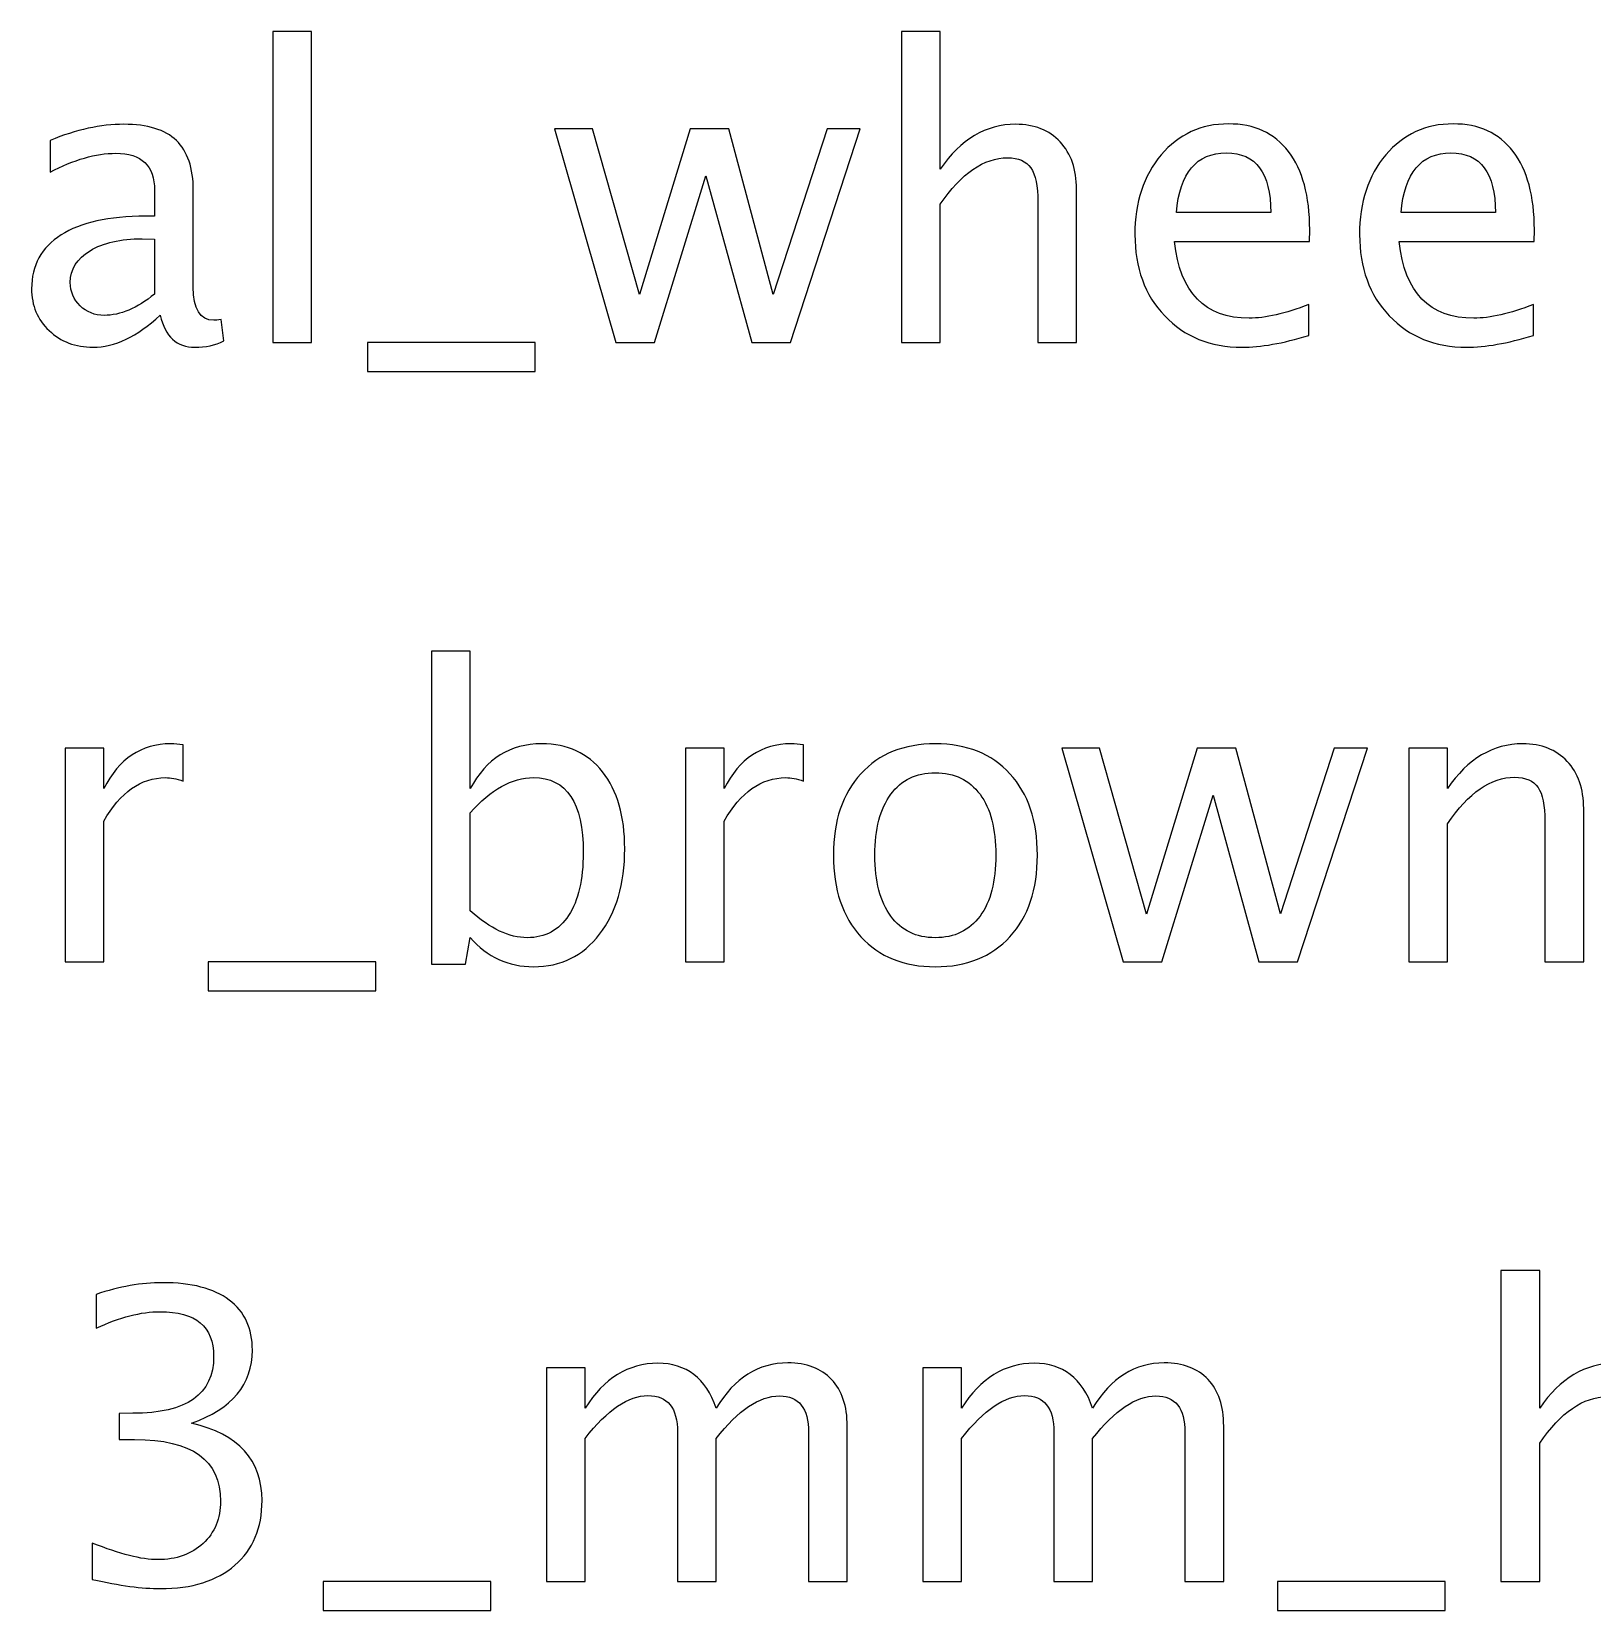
# Model space of a CAD drawing. Header units: centimetres. Extents: x -26.9 to 37.3, y -43.5 to 43.3.
# Drawn here: x -16.828 to -11.912, y 33.176 to 38.15 of the extents above; entities that cross this region are included whole.
import ezdxf

# ---------------------------------------------------------------- set-up
doc = ezdxf.new("R2010")
doc.units = ezdxf.units.CM
doc.header["$MEASUREMENT"] = 0
doc.layers.add('Layer 1', color=7, linetype='Continuous')

msp = doc.modelspace()

# ---------------------------------------------------------------- linework, layer by layer
at = {"layer": 'Layer 1'}
for points, knots in [([(-16.06839, 37.17044), (-16.06839, 37.17044), (-16.06839, 38.14961), (-16.06839, 38.14961), (-16.06839, 38.14961), (-16.06839, 38.14961), (-15.94647, 38.14961), (-15.94647, 38.14961), (-15.94647, 38.14961), (-15.94647, 38.14961), (-15.94647, 37.17044), (-15.94647, 37.17044), (-15.94647, 37.17044), (-15.94647, 37.17044), (-16.06839, 37.17044), (-16.06839, 37.17044)], [0, 0, 0, 0, 0.2, 0.2, 0.2, 0.2, 0.4, 0.4, 0.4, 0.4, 0.6, 0.6, 0.6, 0.6, 1, 1, 1, 1]), ([(-14.08782, 37.17044), (-14.08782, 37.17044), (-14.08782, 38.14961), (-14.08782, 38.14961), (-14.08782, 38.14961), (-14.08782, 38.14961), (-13.9659, 38.14961), (-13.9659, 38.14961), (-13.9659, 38.14961), (-13.9659, 38.14961), (-13.9659, 37.71633), (-13.9659, 37.71633), (-13.9659, 37.71633), (-13.90134, 37.81052), (-13.82218, 37.85751), (-13.72862, 37.85751), (-13.72862, 37.85751), (-13.66978, 37.85751), (-13.623, 37.8391), (-13.5885, 37.80205), (-13.5885, 37.80205), (-13.554, 37.76522), (-13.53664, 37.71548), (-13.53664, 37.65325), (-13.53664, 37.65325), (-13.53664, 37.65325), (-13.53664, 37.17044), (-13.53664, 37.17044), (-13.53664, 37.17044), (-13.53664, 37.17044), (-13.65856, 37.17044), (-13.65856, 37.17044), (-13.65856, 37.17044), (-13.65856, 37.17044), (-13.65856, 37.61346), (-13.65856, 37.61346), (-13.65856, 37.61346), (-13.65856, 37.66341), (-13.66597, 37.69897), (-13.68057, 37.72014), (-13.68057, 37.72014), (-13.69539, 37.74152), (-13.71973, 37.7521), (-13.75381, 37.7521), (-13.75381, 37.7521), (-13.82874, 37.7521), (-13.89944, 37.70321), (-13.9659, 37.60542), (-13.9659, 37.60542), (-13.9659, 37.60542), (-13.9659, 37.17044), (-13.9659, 37.17044), (-13.9659, 37.17044), (-13.9659, 37.17044), (-14.08782, 37.17044), (-14.08782, 37.17044)], [0, 0, 0, 0, 0.0666667, 0.0666667, 0.0666667, 0.0666667, 0.1333333, 0.1333333, 0.1333333, 0.1333333, 0.2, 0.2, 0.2, 0.2, 0.2666667, 0.2666667, 0.2666667, 0.2666667, 0.3333333, 0.3333333, 0.3333333, 0.3333333, 0.4, 0.4, 0.4, 0.4, 0.4666667, 0.4666667, 0.4666667, 0.4666667, 0.5333333, 0.5333333, 0.5333333, 0.5333333, 0.6, 0.6, 0.6, 0.6, 0.6666667, 0.6666667, 0.6666667, 0.6666667, 0.7333333, 0.7333333, 0.7333333, 0.7333333, 0.8, 0.8, 0.8, 0.8, 0.8666667, 0.8666667, 0.8666667, 0.8666667, 1, 1, 1, 1]), ([(-16.42272, 37.25617), (-16.49595, 37.18886), (-16.56644, 37.1552), (-16.63417, 37.1552), (-16.63417, 37.1552), (-16.68984, 37.1552), (-16.7362, 37.17256), (-16.77281, 37.20748), (-16.77281, 37.20748), (-16.80964, 37.24241), (-16.82806, 37.28643), (-16.82806, 37.33956), (-16.82806, 37.33956), (-16.82806, 37.41301), (-16.79716, 37.46953), (-16.73535, 37.5089), (-16.73535, 37.5089), (-16.67354, 37.54827), (-16.58485, 37.56795), (-16.46928, 37.56795), (-16.46928, 37.56795), (-16.46928, 37.56795), (-16.44071, 37.56795), (-16.44071, 37.56795), (-16.44071, 37.56795), (-16.44071, 37.56795), (-16.44071, 37.64902), (-16.44071, 37.64902), (-16.44071, 37.64902), (-16.44071, 37.72712), (-16.48135, 37.76607), (-16.56284, 37.76607), (-16.56284, 37.76607), (-16.62592, 37.76607), (-16.69492, 37.74617), (-16.76964, 37.70638), (-16.76964, 37.70638), (-16.76964, 37.70638), (-16.76964, 37.80671), (-16.76964, 37.80671), (-16.76964, 37.80671), (-16.68751, 37.84058), (-16.61004, 37.85751), (-16.53744, 37.85751), (-16.53744, 37.85751), (-16.46272, 37.85751), (-16.40748, 37.84058), (-16.37213, 37.8065), (-16.37213, 37.8065), (-16.33657, 37.77242), (-16.31879, 37.71993), (-16.31879, 37.64902), (-16.31879, 37.64902), (-16.31879, 37.64902), (-16.31879, 37.34485), (-16.31879, 37.34485), (-16.31879, 37.34485), (-16.31879, 37.27522), (-16.29741, 37.24029), (-16.25444, 37.24029), (-16.25444, 37.24029), (-16.24915, 37.24029), (-16.24132, 37.24114), (-16.23095, 37.24283), (-16.23095, 37.24283), (-16.23095, 37.24283), (-16.22227, 37.1751), (-16.22227, 37.1751), (-16.22227, 37.1751), (-16.25, 37.16176), (-16.28048, 37.1552), (-16.31392, 37.1552), (-16.31392, 37.1552), (-16.37086, 37.1552), (-16.40705, 37.18886), (-16.42272, 37.25617)], [0, 0, 0, 0, 0.05, 0.05, 0.05, 0.05, 0.1, 0.1, 0.1, 0.1, 0.15, 0.15, 0.15, 0.15, 0.2, 0.2, 0.2, 0.2, 0.25, 0.25, 0.25, 0.25, 0.3, 0.3, 0.3, 0.3, 0.35, 0.35, 0.35, 0.35, 0.4, 0.4, 0.4, 0.4, 0.45, 0.45, 0.45, 0.45, 0.5, 0.5, 0.5, 0.5, 0.55, 0.55, 0.55, 0.55, 0.6, 0.6, 0.6, 0.6, 0.65, 0.65, 0.65, 0.65, 0.7, 0.7, 0.7, 0.7, 0.75, 0.75, 0.75, 0.75, 0.8, 0.8, 0.8, 0.8, 0.85, 0.85, 0.85, 0.85, 0.9, 0.9, 0.9, 0.9, 1, 1, 1, 1]), ([(-12.80554, 37.19203), (-12.88745, 37.16748), (-12.95752, 37.1552), (-13.01594, 37.1552), (-13.01594, 37.1552), (-13.11563, 37.1552), (-13.1967, 37.18822), (-13.25914, 37.25405), (-13.25914, 37.25405), (-13.32158, 37.31988), (-13.35291, 37.40518), (-13.35291, 37.51017), (-13.35291, 37.51017), (-13.35291, 37.61198), (-13.32539, 37.69559), (-13.27015, 37.76099), (-13.27015, 37.76099), (-13.2149, 37.82618), (-13.14421, 37.85878), (-13.05806, 37.85878), (-13.05806, 37.85878), (-12.97657, 37.85878), (-12.91349, 37.82978), (-12.86904, 37.77179), (-12.86904, 37.77179), (-12.82459, 37.71379), (-12.80236, 37.63166), (-12.80236, 37.52519), (-12.80236, 37.52519), (-12.80236, 37.52519), (-12.803, 37.48794), (-12.803, 37.48794), (-12.803, 37.48794), (-12.803, 37.48794), (-13.22845, 37.48794), (-13.22845, 37.48794), (-13.22845, 37.48794), (-13.21067, 37.32707), (-13.13214, 37.24664), (-12.99308, 37.24664), (-12.99308, 37.24664), (-12.94206, 37.24664), (-12.87962, 37.26103), (-12.80554, 37.28982), (-12.80554, 37.28982), (-12.80554, 37.28982), (-12.80554, 37.19203), (-12.80554, 37.19203)], [0, 0, 0, 0, 0.0769231, 0.0769231, 0.0769231, 0.0769231, 0.1538462, 0.1538462, 0.1538462, 0.1538462, 0.2307692, 0.2307692, 0.2307692, 0.2307692, 0.3076923, 0.3076923, 0.3076923, 0.3076923, 0.3846154, 0.3846154, 0.3846154, 0.3846154, 0.4615385, 0.4615385, 0.4615385, 0.4615385, 0.5384615, 0.5384615, 0.5384615, 0.5384615, 0.6153846, 0.6153846, 0.6153846, 0.6153846, 0.6923077, 0.6923077, 0.6923077, 0.6923077, 0.7692308, 0.7692308, 0.7692308, 0.7692308, 0.8461538, 0.8461538, 0.8461538, 0.8461538, 1, 1, 1, 1]), ([(-12.09794, 37.19203), (-12.17985, 37.16748), (-12.24992, 37.1552), (-12.30834, 37.1552), (-12.30834, 37.1552), (-12.40803, 37.1552), (-12.4891, 37.18822), (-12.55154, 37.25405), (-12.55154, 37.25405), (-12.61398, 37.31988), (-12.64531, 37.40518), (-12.64531, 37.51017), (-12.64531, 37.51017), (-12.64531, 37.61198), (-12.61779, 37.69559), (-12.56255, 37.76099), (-12.56255, 37.76099), (-12.5073, 37.82618), (-12.43661, 37.85878), (-12.35046, 37.85878), (-12.35046, 37.85878), (-12.26897, 37.85878), (-12.20589, 37.82978), (-12.16144, 37.77179), (-12.16144, 37.77179), (-12.11699, 37.71379), (-12.09476, 37.63166), (-12.09476, 37.52519), (-12.09476, 37.52519), (-12.09476, 37.52519), (-12.0954, 37.48794), (-12.0954, 37.48794), (-12.0954, 37.48794), (-12.0954, 37.48794), (-12.52085, 37.48794), (-12.52085, 37.48794), (-12.52085, 37.48794), (-12.50307, 37.32707), (-12.42454, 37.24664), (-12.28548, 37.24664), (-12.28548, 37.24664), (-12.23446, 37.24664), (-12.17202, 37.26103), (-12.09794, 37.28982), (-12.09794, 37.28982), (-12.09794, 37.28982), (-12.09794, 37.19203), (-12.09794, 37.19203)], [0, 0, 0, 0, 0.0769231, 0.0769231, 0.0769231, 0.0769231, 0.1538462, 0.1538462, 0.1538462, 0.1538462, 0.2307692, 0.2307692, 0.2307692, 0.2307692, 0.3076923, 0.3076923, 0.3076923, 0.3076923, 0.3846154, 0.3846154, 0.3846154, 0.3846154, 0.4615385, 0.4615385, 0.4615385, 0.4615385, 0.5384615, 0.5384615, 0.5384615, 0.5384615, 0.6153846, 0.6153846, 0.6153846, 0.6153846, 0.6923077, 0.6923077, 0.6923077, 0.6923077, 0.7692308, 0.7692308, 0.7692308, 0.7692308, 0.8461538, 0.8461538, 0.8461538, 0.8461538, 1, 1, 1, 1]), ([(-14.98762, 37.17044), (-14.98762, 37.17044), (-15.18066, 37.84354), (-15.18066, 37.84354), (-15.18066, 37.84354), (-15.18066, 37.84354), (-15.0617, 37.84354), (-15.0617, 37.84354), (-15.0617, 37.84354), (-15.0617, 37.84354), (-14.91375, 37.32094), (-14.91375, 37.32094), (-14.91375, 37.32094), (-14.91375, 37.32094), (-14.75415, 37.84354), (-14.75415, 37.84354), (-14.75415, 37.84354), (-14.75415, 37.84354), (-14.63223, 37.84354), (-14.63223, 37.84354), (-14.63223, 37.84354), (-14.63223, 37.84354), (-14.4919, 37.32178), (-14.4919, 37.32178), (-14.4919, 37.32178), (-14.4919, 37.32178), (-14.32214, 37.84354), (-14.32214, 37.84354), (-14.32214, 37.84354), (-14.32214, 37.84354), (-14.218, 37.84354), (-14.218, 37.84354), (-14.218, 37.84354), (-14.218, 37.84354), (-14.43771, 37.17044), (-14.43771, 37.17044), (-14.43771, 37.17044), (-14.43771, 37.17044), (-14.55963, 37.17044), (-14.55963, 37.17044), (-14.55963, 37.17044), (-14.55963, 37.17044), (-14.70399, 37.69537), (-14.70399, 37.69537), (-14.70399, 37.69537), (-14.70399, 37.69537), (-14.8657, 37.17044), (-14.8657, 37.17044), (-14.8657, 37.17044), (-14.8657, 37.17044), (-14.98762, 37.17044), (-14.98762, 37.17044)], [0, 0, 0, 0, 0.0714286, 0.0714286, 0.0714286, 0.0714286, 0.1428571, 0.1428571, 0.1428571, 0.1428571, 0.2142857, 0.2142857, 0.2142857, 0.2142857, 0.2857143, 0.2857143, 0.2857143, 0.2857143, 0.3571429, 0.3571429, 0.3571429, 0.3571429, 0.4285714, 0.4285714, 0.4285714, 0.4285714, 0.5, 0.5, 0.5, 0.5, 0.5714286, 0.5714286, 0.5714286, 0.5714286, 0.6428571, 0.6428571, 0.6428571, 0.6428571, 0.7142857, 0.7142857, 0.7142857, 0.7142857, 0.7857143, 0.7857143, 0.7857143, 0.7857143, 0.8571429, 0.8571429, 0.8571429, 0.8571429, 1, 1, 1, 1]), ([(-13.2221, 37.57938), (-13.2221, 37.57938), (-12.92492, 37.57938), (-12.92492, 37.57938), (-12.92492, 37.57938), (-12.92492, 37.70469), (-12.9717, 37.76734), (-13.06504, 37.76734), (-13.06504, 37.76734), (-13.15902, 37.76734), (-13.2113, 37.70469), (-13.2221, 37.57938)], [0, 0, 0, 0, 0.25, 0.25, 0.25, 0.25, 0.5, 0.5, 0.5, 0.5, 1, 1, 1, 1]), ([(-12.5145, 37.57938), (-12.5145, 37.57938), (-12.21732, 37.57938), (-12.21732, 37.57938), (-12.21732, 37.57938), (-12.21732, 37.70469), (-12.2641, 37.76734), (-12.35744, 37.76734), (-12.35744, 37.76734), (-12.45142, 37.76734), (-12.5037, 37.70469), (-12.5145, 37.57938)], [0, 0, 0, 0, 0.25, 0.25, 0.25, 0.25, 0.5, 0.5, 0.5, 0.5, 1, 1, 1, 1]), ([(-16.44071, 37.32263), (-16.44071, 37.32263), (-16.44071, 37.49556), (-16.44071, 37.49556), (-16.44071, 37.49556), (-16.44071, 37.49556), (-16.47987, 37.49683), (-16.47987, 37.49683), (-16.47987, 37.49683), (-16.5476, 37.49683), (-16.60221, 37.48434), (-16.64391, 37.45937), (-16.64391, 37.45937), (-16.6854, 37.43418), (-16.70614, 37.40095), (-16.70614, 37.35946), (-16.70614, 37.35946), (-16.70614, 37.33046), (-16.69577, 37.30591), (-16.67524, 37.2858), (-16.67524, 37.2858), (-16.65449, 37.26569), (-16.6293, 37.25553), (-16.59946, 37.25553), (-16.59946, 37.25553), (-16.54866, 37.25553), (-16.49574, 37.27797), (-16.44071, 37.32263)], [0, 0, 0, 0, 0.125, 0.125, 0.125, 0.125, 0.25, 0.25, 0.25, 0.25, 0.375, 0.375, 0.375, 0.375, 0.5, 0.5, 0.5, 0.5, 0.625, 0.625, 0.625, 0.625, 0.75, 0.75, 0.75, 0.75, 1, 1, 1, 1]), ([(-15.76994, 37.079), (-15.76994, 37.079), (-15.76994, 37.17044), (-15.76994, 37.17044), (-15.76994, 37.17044), (-15.76994, 37.17044), (-15.24162, 37.17044), (-15.24162, 37.17044), (-15.24162, 37.17044), (-15.24162, 37.17044), (-15.24162, 37.079), (-15.24162, 37.079), (-15.24162, 37.079), (-15.24162, 37.079), (-15.76994, 37.079), (-15.76994, 37.079)], [0, 0, 0, 0, 0.2, 0.2, 0.2, 0.2, 0.4, 0.4, 0.4, 0.4, 0.6, 0.6, 0.6, 0.6, 1, 1, 1, 1]), ([(-15.56812, 35.21125), (-15.56812, 35.21125), (-15.56812, 36.19804), (-15.56812, 36.19804), (-15.56812, 36.19804), (-15.56812, 36.19804), (-15.4462, 36.19804), (-15.4462, 36.19804), (-15.4462, 36.19804), (-15.4462, 36.19804), (-15.4462, 35.76476), (-15.4462, 35.76476), (-15.4462, 35.76476), (-15.39625, 35.85895), (-15.3211, 35.90594), (-15.22099, 35.90594), (-15.22099, 35.90594), (-15.13992, 35.90594), (-15.07621, 35.87652), (-15.02964, 35.81746), (-15.02964, 35.81746), (-14.98307, 35.75841), (-14.95979, 35.67776), (-14.95979, 35.57553), (-14.95979, 35.57553), (-14.95979, 35.46419), (-14.98625, 35.37423), (-15.03895, 35.30608), (-15.03895, 35.30608), (-15.09166, 35.23771), (-15.16108, 35.20363), (-15.24702, 35.20363), (-15.24702, 35.20363), (-15.32682, 35.20363), (-15.39328, 35.23411), (-15.4462, 35.29528), (-15.4462, 35.29528), (-15.4462, 35.29528), (-15.46102, 35.21125), (-15.46102, 35.21125), (-15.46102, 35.21125), (-15.46102, 35.21125), (-15.56812, 35.21125), (-15.56812, 35.21125)], [0, 0, 0, 0, 0.0833333, 0.0833333, 0.0833333, 0.0833333, 0.1666667, 0.1666667, 0.1666667, 0.1666667, 0.25, 0.25, 0.25, 0.25, 0.3333333, 0.3333333, 0.3333333, 0.3333333, 0.4166667, 0.4166667, 0.4166667, 0.4166667, 0.5, 0.5, 0.5, 0.5, 0.5833333, 0.5833333, 0.5833333, 0.5833333, 0.6666667, 0.6666667, 0.6666667, 0.6666667, 0.75, 0.75, 0.75, 0.75, 0.8333333, 0.8333333, 0.8333333, 0.8333333, 1, 1, 1, 1]), ([(-16.72276, 35.21887), (-16.72276, 35.21887), (-16.72276, 35.89197), (-16.72276, 35.89197), (-16.72276, 35.89197), (-16.72276, 35.89197), (-16.60084, 35.89197), (-16.60084, 35.89197), (-16.60084, 35.89197), (-16.60084, 35.89197), (-16.60084, 35.76476), (-16.60084, 35.76476), (-16.60084, 35.76476), (-16.55237, 35.85895), (-16.48209, 35.90594), (-16.38981, 35.90594), (-16.38981, 35.90594), (-16.37732, 35.90594), (-16.3642, 35.90488), (-16.35065, 35.90277), (-16.35065, 35.90277), (-16.35065, 35.90277), (-16.35065, 35.78868), (-16.35065, 35.78868), (-16.35065, 35.78868), (-16.37182, 35.79566), (-16.39044, 35.79926), (-16.40653, 35.79926), (-16.40653, 35.79926), (-16.484, 35.79926), (-16.54877, 35.75354), (-16.60084, 35.66189), (-16.60084, 35.66189), (-16.60084, 35.66189), (-16.60084, 35.21887), (-16.60084, 35.21887), (-16.60084, 35.21887), (-16.60084, 35.21887), (-16.72276, 35.21887), (-16.72276, 35.21887)], [0, 0, 0, 0, 0.0909091, 0.0909091, 0.0909091, 0.0909091, 0.1818182, 0.1818182, 0.1818182, 0.1818182, 0.2727273, 0.2727273, 0.2727273, 0.2727273, 0.3636364, 0.3636364, 0.3636364, 0.3636364, 0.4545455, 0.4545455, 0.4545455, 0.4545455, 0.5454545, 0.5454545, 0.5454545, 0.5454545, 0.6363636, 0.6363636, 0.6363636, 0.6363636, 0.7272727, 0.7272727, 0.7272727, 0.7272727, 0.8181818, 0.8181818, 0.8181818, 0.8181818, 1, 1, 1, 1]), ([(-14.76887, 35.21887), (-14.76887, 35.21887), (-14.76887, 35.89197), (-14.76887, 35.89197), (-14.76887, 35.89197), (-14.76887, 35.89197), (-14.64695, 35.89197), (-14.64695, 35.89197), (-14.64695, 35.89197), (-14.64695, 35.89197), (-14.64695, 35.76476), (-14.64695, 35.76476), (-14.64695, 35.76476), (-14.59848, 35.85895), (-14.5282, 35.90594), (-14.43592, 35.90594), (-14.43592, 35.90594), (-14.42343, 35.90594), (-14.41031, 35.90488), (-14.39676, 35.90277), (-14.39676, 35.90277), (-14.39676, 35.90277), (-14.39676, 35.78868), (-14.39676, 35.78868), (-14.39676, 35.78868), (-14.41793, 35.79566), (-14.43655, 35.79926), (-14.45264, 35.79926), (-14.45264, 35.79926), (-14.53011, 35.79926), (-14.59488, 35.75354), (-14.64695, 35.66189), (-14.64695, 35.66189), (-14.64695, 35.66189), (-14.64695, 35.21887), (-14.64695, 35.21887), (-14.64695, 35.21887), (-14.64695, 35.21887), (-14.76887, 35.21887), (-14.76887, 35.21887)], [0, 0, 0, 0, 0.0909091, 0.0909091, 0.0909091, 0.0909091, 0.1818182, 0.1818182, 0.1818182, 0.1818182, 0.2727273, 0.2727273, 0.2727273, 0.2727273, 0.3636364, 0.3636364, 0.3636364, 0.3636364, 0.4545455, 0.4545455, 0.4545455, 0.4545455, 0.5454545, 0.5454545, 0.5454545, 0.5454545, 0.6363636, 0.6363636, 0.6363636, 0.6363636, 0.7272727, 0.7272727, 0.7272727, 0.7272727, 0.8181818, 0.8181818, 0.8181818, 0.8181818, 1, 1, 1, 1]), ([(-13.98126, 35.20363), (-14.08011, 35.20363), (-14.15842, 35.23517), (-14.216, 35.29825), (-14.216, 35.29825), (-14.27378, 35.36132), (-14.30257, 35.44705), (-14.30257, 35.55521), (-14.30257, 35.55521), (-14.30257, 35.66316), (-14.27378, 35.74867), (-14.216, 35.81154), (-14.216, 35.81154), (-14.15842, 35.8744), (-14.08011, 35.90594), (-13.98126, 35.90594), (-13.98126, 35.90594), (-13.88241, 35.90594), (-13.80409, 35.8744), (-13.74652, 35.81154), (-13.74652, 35.81154), (-13.68874, 35.74867), (-13.65995, 35.66316), (-13.65995, 35.55521), (-13.65995, 35.55521), (-13.65995, 35.44705), (-13.68874, 35.36132), (-13.74652, 35.29825), (-13.74652, 35.29825), (-13.80409, 35.23517), (-13.88241, 35.20363), (-13.98126, 35.20363)], [0, 0, 0, 0, 0.1111111, 0.1111111, 0.1111111, 0.1111111, 0.2222222, 0.2222222, 0.2222222, 0.2222222, 0.3333333, 0.3333333, 0.3333333, 0.3333333, 0.4444444, 0.4444444, 0.4444444, 0.4444444, 0.5555556, 0.5555556, 0.5555556, 0.5555556, 0.6666667, 0.6666667, 0.6666667, 0.6666667, 0.7777778, 0.7777778, 0.7777778, 0.7777778, 1, 1, 1, 1]), ([(-13.39029, 35.21887), (-13.39029, 35.21887), (-13.58333, 35.89197), (-13.58333, 35.89197), (-13.58333, 35.89197), (-13.58333, 35.89197), (-13.46437, 35.89197), (-13.46437, 35.89197), (-13.46437, 35.89197), (-13.46437, 35.89197), (-13.31642, 35.36937), (-13.31642, 35.36937), (-13.31642, 35.36937), (-13.31642, 35.36937), (-13.15682, 35.89197), (-13.15682, 35.89197), (-13.15682, 35.89197), (-13.15682, 35.89197), (-13.0349, 35.89197), (-13.0349, 35.89197), (-13.0349, 35.89197), (-13.0349, 35.89197), (-12.89457, 35.37021), (-12.89457, 35.37021), (-12.89457, 35.37021), (-12.89457, 35.37021), (-12.72481, 35.89197), (-12.72481, 35.89197), (-12.72481, 35.89197), (-12.72481, 35.89197), (-12.62067, 35.89197), (-12.62067, 35.89197), (-12.62067, 35.89197), (-12.62067, 35.89197), (-12.84038, 35.21887), (-12.84038, 35.21887), (-12.84038, 35.21887), (-12.84038, 35.21887), (-12.9623, 35.21887), (-12.9623, 35.21887), (-12.9623, 35.21887), (-12.9623, 35.21887), (-13.10666, 35.7438), (-13.10666, 35.7438), (-13.10666, 35.7438), (-13.10666, 35.7438), (-13.26837, 35.21887), (-13.26837, 35.21887), (-13.26837, 35.21887), (-13.26837, 35.21887), (-13.39029, 35.21887), (-13.39029, 35.21887)], [0, 0, 0, 0, 0.0714286, 0.0714286, 0.0714286, 0.0714286, 0.1428571, 0.1428571, 0.1428571, 0.1428571, 0.2142857, 0.2142857, 0.2142857, 0.2142857, 0.2857143, 0.2857143, 0.2857143, 0.2857143, 0.3571429, 0.3571429, 0.3571429, 0.3571429, 0.4285714, 0.4285714, 0.4285714, 0.4285714, 0.5, 0.5, 0.5, 0.5, 0.5714286, 0.5714286, 0.5714286, 0.5714286, 0.6428571, 0.6428571, 0.6428571, 0.6428571, 0.7142857, 0.7142857, 0.7142857, 0.7142857, 0.7857143, 0.7857143, 0.7857143, 0.7857143, 0.8571429, 0.8571429, 0.8571429, 0.8571429, 1, 1, 1, 1]), ([(-12.49049, 35.21887), (-12.49049, 35.21887), (-12.49049, 35.89197), (-12.49049, 35.89197), (-12.49049, 35.89197), (-12.49049, 35.89197), (-12.36857, 35.89197), (-12.36857, 35.89197), (-12.36857, 35.89197), (-12.36857, 35.89197), (-12.36857, 35.76476), (-12.36857, 35.76476), (-12.36857, 35.76476), (-12.30401, 35.85895), (-12.22485, 35.90594), (-12.13129, 35.90594), (-12.13129, 35.90594), (-12.07245, 35.90594), (-12.02567, 35.88753), (-11.99117, 35.85048), (-11.99117, 35.85048), (-11.95667, 35.81365), (-11.93931, 35.76391), (-11.93931, 35.70168), (-11.93931, 35.70168), (-11.93931, 35.70168), (-11.93931, 35.21887), (-11.93931, 35.21887), (-11.93931, 35.21887), (-11.93931, 35.21887), (-12.06123, 35.21887), (-12.06123, 35.21887), (-12.06123, 35.21887), (-12.06123, 35.21887), (-12.06123, 35.66189), (-12.06123, 35.66189), (-12.06123, 35.66189), (-12.06123, 35.71184), (-12.06864, 35.7474), (-12.08324, 35.76857), (-12.08324, 35.76857), (-12.09806, 35.78995), (-12.1224, 35.80053), (-12.15648, 35.80053), (-12.15648, 35.80053), (-12.23141, 35.80053), (-12.30211, 35.75164), (-12.36857, 35.65385), (-12.36857, 35.65385), (-12.36857, 35.65385), (-12.36857, 35.21887), (-12.36857, 35.21887), (-12.36857, 35.21887), (-12.36857, 35.21887), (-12.49049, 35.21887), (-12.49049, 35.21887)], [0, 0, 0, 0, 0.0666667, 0.0666667, 0.0666667, 0.0666667, 0.1333333, 0.1333333, 0.1333333, 0.1333333, 0.2, 0.2, 0.2, 0.2, 0.2666667, 0.2666667, 0.2666667, 0.2666667, 0.3333333, 0.3333333, 0.3333333, 0.3333333, 0.4, 0.4, 0.4, 0.4, 0.4666667, 0.4666667, 0.4666667, 0.4666667, 0.5333333, 0.5333333, 0.5333333, 0.5333333, 0.6, 0.6, 0.6, 0.6, 0.6666667, 0.6666667, 0.6666667, 0.6666667, 0.7333333, 0.7333333, 0.7333333, 0.7333333, 0.8, 0.8, 0.8, 0.8, 0.8666667, 0.8666667, 0.8666667, 0.8666667, 1, 1, 1, 1]), ([(-13.98147, 35.29507), (-13.92115, 35.29507), (-13.87416, 35.31772), (-13.84071, 35.36323), (-13.84071, 35.36323), (-13.80748, 35.40852), (-13.79076, 35.47266), (-13.79076, 35.55521), (-13.79076, 35.55521), (-13.79076, 35.63755), (-13.80748, 35.70147), (-13.84071, 35.74677), (-13.84071, 35.74677), (-13.87416, 35.79185), (-13.92115, 35.8145), (-13.98147, 35.8145), (-13.98147, 35.8145), (-14.04201, 35.8145), (-14.089, 35.79185), (-14.12202, 35.74677), (-14.12202, 35.74677), (-14.15525, 35.70147), (-14.17176, 35.63755), (-14.17176, 35.55521), (-14.17176, 35.55521), (-14.17176, 35.47266), (-14.15525, 35.40852), (-14.12202, 35.36323), (-14.12202, 35.36323), (-14.089, 35.31772), (-14.04201, 35.29507), (-13.98147, 35.29507)], [0, 0, 0, 0, 0.1111111, 0.1111111, 0.1111111, 0.1111111, 0.2222222, 0.2222222, 0.2222222, 0.2222222, 0.3333333, 0.3333333, 0.3333333, 0.3333333, 0.4444444, 0.4444444, 0.4444444, 0.4444444, 0.5555556, 0.5555556, 0.5555556, 0.5555556, 0.6666667, 0.6666667, 0.6666667, 0.6666667, 0.7777778, 0.7777778, 0.7777778, 0.7777778, 1, 1, 1, 1]), ([(-15.4462, 35.37931), (-15.38333, 35.32322), (-15.32343, 35.29507), (-15.26649, 35.29507), (-15.26649, 35.29507), (-15.2104, 35.29507), (-15.16701, 35.31857), (-15.13653, 35.36534), (-15.13653, 35.36534), (-15.10584, 35.41212), (-15.0906, 35.47795), (-15.0906, 35.56304), (-15.0906, 35.56304), (-15.0906, 35.72052), (-15.14267, 35.79926), (-15.24681, 35.79926), (-15.24681, 35.79926), (-15.31497, 35.79926), (-15.38143, 35.76243), (-15.4462, 35.68856), (-15.4462, 35.68856), (-15.4462, 35.68856), (-15.4462, 35.37931), (-15.4462, 35.37931)], [0, 0, 0, 0, 0.1428571, 0.1428571, 0.1428571, 0.1428571, 0.2857143, 0.2857143, 0.2857143, 0.2857143, 0.4285714, 0.4285714, 0.4285714, 0.4285714, 0.5714286, 0.5714286, 0.5714286, 0.5714286, 0.7142857, 0.7142857, 0.7142857, 0.7142857, 1, 1, 1, 1]), ([(-16.2717, 35.12743), (-16.2717, 35.12743), (-16.2717, 35.21887), (-16.2717, 35.21887), (-16.2717, 35.21887), (-16.2717, 35.21887), (-15.74338, 35.21887), (-15.74338, 35.21887), (-15.74338, 35.21887), (-15.74338, 35.21887), (-15.74338, 35.12743), (-15.74338, 35.12743), (-15.74338, 35.12743), (-15.74338, 35.12743), (-16.2717, 35.12743), (-16.2717, 35.12743)], [0, 0, 0, 0, 0.2, 0.2, 0.2, 0.2, 0.4, 0.4, 0.4, 0.4, 0.6, 0.6, 0.6, 0.6, 1, 1, 1, 1]), ([(-12.19986, 33.2673), (-12.19986, 33.2673), (-12.19986, 34.24647), (-12.19986, 34.24647), (-12.19986, 34.24647), (-12.19986, 34.24647), (-12.07794, 34.24647), (-12.07794, 34.24647), (-12.07794, 34.24647), (-12.07794, 34.24647), (-12.07794, 33.81319), (-12.07794, 33.81319), (-12.07794, 33.81319), (-12.01338, 33.90738), (-11.93422, 33.95437), (-11.84066, 33.95437), (-11.84066, 33.95437), (-11.78182, 33.95437), (-11.73504, 33.93596), (-11.70054, 33.89891), (-11.70054, 33.89891), (-11.66604, 33.86208), (-11.64868, 33.81234), (-11.64868, 33.75011), (-11.64868, 33.75011), (-11.64868, 33.75011), (-11.64868, 33.2673), (-11.64868, 33.2673), (-11.64868, 33.2673), (-11.64868, 33.2673), (-11.7706, 33.2673), (-11.7706, 33.2673), (-11.7706, 33.2673), (-11.7706, 33.2673), (-11.7706, 33.71032), (-11.7706, 33.71032), (-11.7706, 33.71032), (-11.7706, 33.76027), (-11.77801, 33.79583), (-11.79261, 33.817), (-11.79261, 33.817), (-11.80743, 33.83838), (-11.83177, 33.84896), (-11.86585, 33.84896), (-11.86585, 33.84896), (-11.94078, 33.84896), (-12.01148, 33.80007), (-12.07794, 33.70228), (-12.07794, 33.70228), (-12.07794, 33.70228), (-12.07794, 33.2673), (-12.07794, 33.2673), (-12.07794, 33.2673), (-12.07794, 33.2673), (-12.19986, 33.2673), (-12.19986, 33.2673)], [0, 0, 0, 0, 0.0666667, 0.0666667, 0.0666667, 0.0666667, 0.1333333, 0.1333333, 0.1333333, 0.1333333, 0.2, 0.2, 0.2, 0.2, 0.2666667, 0.2666667, 0.2666667, 0.2666667, 0.3333333, 0.3333333, 0.3333333, 0.3333333, 0.4, 0.4, 0.4, 0.4, 0.4666667, 0.4666667, 0.4666667, 0.4666667, 0.5333333, 0.5333333, 0.5333333, 0.5333333, 0.6, 0.6, 0.6, 0.6, 0.6666667, 0.6666667, 0.6666667, 0.6666667, 0.7333333, 0.7333333, 0.7333333, 0.7333333, 0.8, 0.8, 0.8, 0.8, 0.8666667, 0.8666667, 0.8666667, 0.8666667, 1, 1, 1, 1]), ([(-16.63682, 33.27365), (-16.63682, 33.27365), (-16.63682, 33.38795), (-16.63682, 33.38795), (-16.63682, 33.38795), (-16.54961, 33.35324), (-16.48124, 33.33588), (-16.43108, 33.33588), (-16.43108, 33.33588), (-16.37202, 33.33588), (-16.3244, 33.35281), (-16.28778, 33.38689), (-16.28778, 33.38689), (-16.25116, 33.42097), (-16.23296, 33.46542), (-16.23296, 33.52003), (-16.23296, 33.52003), (-16.23296, 33.64957), (-16.32313, 33.71434), (-16.50347, 33.71434), (-16.50347, 33.71434), (-16.50347, 33.71434), (-16.55173, 33.71434), (-16.55173, 33.71434), (-16.55173, 33.71434), (-16.55173, 33.71434), (-16.55173, 33.79626), (-16.55173, 33.79626), (-16.55173, 33.79626), (-16.55173, 33.79626), (-16.50897, 33.79689), (-16.50897, 33.79689), (-16.50897, 33.79689), (-16.33943, 33.79689), (-16.25455, 33.85658), (-16.25455, 33.97617), (-16.25455, 33.97617), (-16.25455, 34.06994), (-16.31085, 34.11693), (-16.42325, 34.11693), (-16.42325, 34.11693), (-16.48357, 34.11693), (-16.55046, 34.09957), (-16.62412, 34.06486), (-16.62412, 34.06486), (-16.62412, 34.06486), (-16.62412, 34.17154), (-16.62412, 34.17154), (-16.62412, 34.17154), (-16.55194, 34.19609), (-16.4823, 34.20837), (-16.41542, 34.20837), (-16.41542, 34.20837), (-16.3244, 34.20837), (-16.25434, 34.19017), (-16.20565, 34.15376), (-16.20565, 34.15376), (-16.15697, 34.11757), (-16.13263, 34.06486), (-16.13263, 33.99586), (-16.13263, 33.99586), (-16.13263, 33.88812), (-16.19634, 33.81128), (-16.32398, 33.76556), (-16.32398, 33.76556), (-16.17602, 33.73106), (-16.10215, 33.64999), (-16.10215, 33.52194), (-16.10215, 33.52194), (-16.10215, 33.43558), (-16.13072, 33.36763), (-16.18766, 33.31831), (-16.18766, 33.31831), (-16.2446, 33.26899), (-16.32292, 33.24444), (-16.4224, 33.24444), (-16.4224, 33.24444), (-16.47913, 33.24444), (-16.55046, 33.25418), (-16.63682, 33.27365)], [0, 0, 0, 0, 0.047619, 0.047619, 0.047619, 0.047619, 0.0952381, 0.0952381, 0.0952381, 0.0952381, 0.1428571, 0.1428571, 0.1428571, 0.1428571, 0.1904762, 0.1904762, 0.1904762, 0.1904762, 0.2380952, 0.2380952, 0.2380952, 0.2380952, 0.2857143, 0.2857143, 0.2857143, 0.2857143, 0.3333333, 0.3333333, 0.3333333, 0.3333333, 0.3809524, 0.3809524, 0.3809524, 0.3809524, 0.4285714, 0.4285714, 0.4285714, 0.4285714, 0.4761905, 0.4761905, 0.4761905, 0.4761905, 0.5238095, 0.5238095, 0.5238095, 0.5238095, 0.5714286, 0.5714286, 0.5714286, 0.5714286, 0.6190476, 0.6190476, 0.6190476, 0.6190476, 0.6666667, 0.6666667, 0.6666667, 0.6666667, 0.7142857, 0.7142857, 0.7142857, 0.7142857, 0.7619048, 0.7619048, 0.7619048, 0.7619048, 0.8095238, 0.8095238, 0.8095238, 0.8095238, 0.8571429, 0.8571429, 0.8571429, 0.8571429, 0.9047619, 0.9047619, 0.9047619, 0.9047619, 1, 1, 1, 1]), ([(-15.20638, 33.2673), (-15.20638, 33.2673), (-15.20638, 33.9404), (-15.20638, 33.9404), (-15.20638, 33.9404), (-15.20638, 33.9404), (-15.08446, 33.9404), (-15.08446, 33.9404), (-15.08446, 33.9404), (-15.08446, 33.9404), (-15.08446, 33.81319), (-15.08446, 33.81319), (-15.08446, 33.81319), (-15.02498, 33.90738), (-14.94878, 33.95437), (-14.85544, 33.95437), (-14.85544, 33.95437), (-14.76548, 33.95437), (-14.70431, 33.90738), (-14.67171, 33.81319), (-14.67171, 33.81319), (-14.61392, 33.90823), (-14.53857, 33.95564), (-14.44607, 33.95564), (-14.44607, 33.95564), (-14.38702, 33.95564), (-14.34109, 33.93828), (-14.30828, 33.90336), (-14.30828, 33.90336), (-14.27547, 33.86843), (-14.25896, 33.81954), (-14.25896, 33.75667), (-14.25896, 33.75667), (-14.25896, 33.75667), (-14.25896, 33.2673), (-14.25896, 33.2673), (-14.25896, 33.2673), (-14.25896, 33.2673), (-14.38088, 33.2673), (-14.38088, 33.2673), (-14.38088, 33.2673), (-14.38088, 33.2673), (-14.38088, 33.73657), (-14.38088, 33.73657), (-14.38088, 33.73657), (-14.38088, 33.81319), (-14.41136, 33.8515), (-14.47232, 33.8515), (-14.47232, 33.8515), (-14.53561, 33.8515), (-14.60207, 33.80684), (-14.67171, 33.7173), (-14.67171, 33.7173), (-14.67171, 33.7173), (-14.67171, 33.2673), (-14.67171, 33.2673), (-14.67171, 33.2673), (-14.67171, 33.2673), (-14.79363, 33.2673), (-14.79363, 33.2673), (-14.79363, 33.2673), (-14.79363, 33.2673), (-14.79363, 33.73699), (-14.79363, 33.73699), (-14.79363, 33.73699), (-14.79363, 33.81425), (-14.82453, 33.85277), (-14.88655, 33.85277), (-14.88655, 33.85277), (-14.94815, 33.85277), (-15.01419, 33.8079), (-15.08446, 33.71794), (-15.08446, 33.71794), (-15.08446, 33.71794), (-15.08446, 33.2673), (-15.08446, 33.2673), (-15.08446, 33.2673), (-15.08446, 33.2673), (-15.20638, 33.2673), (-15.20638, 33.2673)], [0, 0, 0, 0, 0.047619, 0.047619, 0.047619, 0.047619, 0.0952381, 0.0952381, 0.0952381, 0.0952381, 0.1428571, 0.1428571, 0.1428571, 0.1428571, 0.1904762, 0.1904762, 0.1904762, 0.1904762, 0.2380952, 0.2380952, 0.2380952, 0.2380952, 0.2857143, 0.2857143, 0.2857143, 0.2857143, 0.3333333, 0.3333333, 0.3333333, 0.3333333, 0.3809524, 0.3809524, 0.3809524, 0.3809524, 0.4285714, 0.4285714, 0.4285714, 0.4285714, 0.4761905, 0.4761905, 0.4761905, 0.4761905, 0.5238095, 0.5238095, 0.5238095, 0.5238095, 0.5714286, 0.5714286, 0.5714286, 0.5714286, 0.6190476, 0.6190476, 0.6190476, 0.6190476, 0.6666667, 0.6666667, 0.6666667, 0.6666667, 0.7142857, 0.7142857, 0.7142857, 0.7142857, 0.7619048, 0.7619048, 0.7619048, 0.7619048, 0.8095238, 0.8095238, 0.8095238, 0.8095238, 0.8571429, 0.8571429, 0.8571429, 0.8571429, 0.9047619, 0.9047619, 0.9047619, 0.9047619, 1, 1, 1, 1]), ([(-14.02062, 33.2673), (-14.02062, 33.2673), (-14.02062, 33.9404), (-14.02062, 33.9404), (-14.02062, 33.9404), (-14.02062, 33.9404), (-13.8987, 33.9404), (-13.8987, 33.9404), (-13.8987, 33.9404), (-13.8987, 33.9404), (-13.8987, 33.81319), (-13.8987, 33.81319), (-13.8987, 33.81319), (-13.83922, 33.90738), (-13.76302, 33.95437), (-13.66968, 33.95437), (-13.66968, 33.95437), (-13.57972, 33.95437), (-13.51855, 33.90738), (-13.48595, 33.81319), (-13.48595, 33.81319), (-13.42816, 33.90823), (-13.35281, 33.95564), (-13.26031, 33.95564), (-13.26031, 33.95564), (-13.20126, 33.95564), (-13.15533, 33.93828), (-13.12252, 33.90336), (-13.12252, 33.90336), (-13.08971, 33.86843), (-13.0732, 33.81954), (-13.0732, 33.75667), (-13.0732, 33.75667), (-13.0732, 33.75667), (-13.0732, 33.2673), (-13.0732, 33.2673), (-13.0732, 33.2673), (-13.0732, 33.2673), (-13.19512, 33.2673), (-13.19512, 33.2673), (-13.19512, 33.2673), (-13.19512, 33.2673), (-13.19512, 33.73657), (-13.19512, 33.73657), (-13.19512, 33.73657), (-13.19512, 33.81319), (-13.2256, 33.8515), (-13.28656, 33.8515), (-13.28656, 33.8515), (-13.34985, 33.8515), (-13.41631, 33.80684), (-13.48595, 33.7173), (-13.48595, 33.7173), (-13.48595, 33.7173), (-13.48595, 33.2673), (-13.48595, 33.2673), (-13.48595, 33.2673), (-13.48595, 33.2673), (-13.60787, 33.2673), (-13.60787, 33.2673), (-13.60787, 33.2673), (-13.60787, 33.2673), (-13.60787, 33.73699), (-13.60787, 33.73699), (-13.60787, 33.73699), (-13.60787, 33.81425), (-13.63877, 33.85277), (-13.70079, 33.85277), (-13.70079, 33.85277), (-13.76239, 33.85277), (-13.82843, 33.8079), (-13.8987, 33.71794), (-13.8987, 33.71794), (-13.8987, 33.71794), (-13.8987, 33.2673), (-13.8987, 33.2673), (-13.8987, 33.2673), (-13.8987, 33.2673), (-14.02062, 33.2673), (-14.02062, 33.2673)], [0, 0, 0, 0, 0.047619, 0.047619, 0.047619, 0.047619, 0.0952381, 0.0952381, 0.0952381, 0.0952381, 0.1428571, 0.1428571, 0.1428571, 0.1428571, 0.1904762, 0.1904762, 0.1904762, 0.1904762, 0.2380952, 0.2380952, 0.2380952, 0.2380952, 0.2857143, 0.2857143, 0.2857143, 0.2857143, 0.3333333, 0.3333333, 0.3333333, 0.3333333, 0.3809524, 0.3809524, 0.3809524, 0.3809524, 0.4285714, 0.4285714, 0.4285714, 0.4285714, 0.4761905, 0.4761905, 0.4761905, 0.4761905, 0.5238095, 0.5238095, 0.5238095, 0.5238095, 0.5714286, 0.5714286, 0.5714286, 0.5714286, 0.6190476, 0.6190476, 0.6190476, 0.6190476, 0.6666667, 0.6666667, 0.6666667, 0.6666667, 0.7142857, 0.7142857, 0.7142857, 0.7142857, 0.7619048, 0.7619048, 0.7619048, 0.7619048, 0.8095238, 0.8095238, 0.8095238, 0.8095238, 0.8571429, 0.8571429, 0.8571429, 0.8571429, 0.9047619, 0.9047619, 0.9047619, 0.9047619, 1, 1, 1, 1]), ([(-15.90996, 33.17586), (-15.90996, 33.17586), (-15.90996, 33.2673), (-15.90996, 33.2673), (-15.90996, 33.2673), (-15.90996, 33.2673), (-15.38164, 33.2673), (-15.38164, 33.2673), (-15.38164, 33.2673), (-15.38164, 33.2673), (-15.38164, 33.17586), (-15.38164, 33.17586), (-15.38164, 33.17586), (-15.38164, 33.17586), (-15.90996, 33.17586), (-15.90996, 33.17586)], [0, 0, 0, 0, 0.2, 0.2, 0.2, 0.2, 0.4, 0.4, 0.4, 0.4, 0.6, 0.6, 0.6, 0.6, 1, 1, 1, 1]), ([(-12.90344, 33.17586), (-12.90344, 33.17586), (-12.90344, 33.2673), (-12.90344, 33.2673), (-12.90344, 33.2673), (-12.90344, 33.2673), (-12.37512, 33.2673), (-12.37512, 33.2673), (-12.37512, 33.2673), (-12.37512, 33.2673), (-12.37512, 33.17586), (-12.37512, 33.17586), (-12.37512, 33.17586), (-12.37512, 33.17586), (-12.90344, 33.17586), (-12.90344, 33.17586)], [0, 0, 0, 0, 0.2, 0.2, 0.2, 0.2, 0.4, 0.4, 0.4, 0.4, 0.6, 0.6, 0.6, 0.6, 1, 1, 1, 1])]:
    msp.add_open_spline(points, degree=3, knots=knots, dxfattribs=at)

doc.saveas('drawing.dxf')
